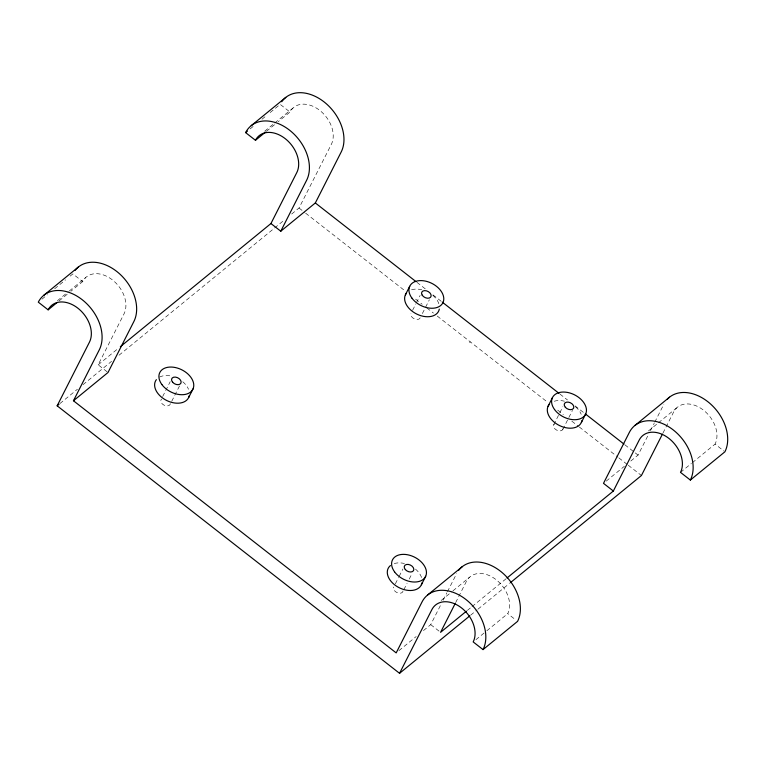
<?xml version="1.0" encoding="UTF-8"?>
<svg xmlns="http://www.w3.org/2000/svg" width="766" height="766" viewBox="0 0 766 766"><rect width="100%" height="100%" fill="white"/><g stroke="black" fill="none" stroke-linecap="round" stroke-linejoin="round"><path stroke-width="0.57" stroke-dasharray="3.83 2.87" d="M107.116 371.807L98.172 364.817L124.015 313.878A26.82 19.179 50.7 0 0 112.401 279.896A26.82 19.179 50.7 0 0 82.69 281.591L70.874 291.252M162.67 396.539L170.205 381.679M171.708 401.317L179.78 385.394M291.645 214.049L299.027 208.017L331.343 144.334A26.82 19.179 50.7 0 0 319.719 110.361A26.82 19.179 50.7 0 0 290.017 112.047L278.192 121.717M412.587 310.297L415.814 303.93M416.35 302.867L420.122 295.437M422.363 313.572L425.063 308.267M425.599 307.204L429.362 299.774M395.352 583.855L398.588 577.487M399.124 576.425L402.897 568.994M403.854 589.686L407.081 583.319M409.236 579.067L411.926 573.763M423.464 630.581L430.731 624.635L440.967 604.47M443.121 600.228L446.884 592.798M447.43 591.735L456.584 573.686M455.655 602.603L466.417 581.375A26.82 19.179 50.7 0 1 496.129 579.69A26.82 19.179 50.7 0 1 507.743 613.662L515.796 619.953M553.741 424.728L562.895 406.679M562.771 429.496L572.47 410.394M630.782 461.046L638.059 455.09L648.285 434.925M650.439 430.684L654.212 423.253M654.748 422.19L663.902 404.151M662.973 433.058L673.745 411.83A26.82 19.179 50.7 0 1 703.447 410.145A26.82 19.179 50.7 0 1 715.071 444.117L724.014 451.107M469.711 342.718L470.19 341.799M41.938 299.19L47.396 294.728M54.664 288.772L65.579 279.849M70.127 276.133L72.856 273.902L82.69 281.591M250.166 128.899L254.714 125.184M261.991 119.228L266.539 115.513M270.178 112.535L280.174 104.358L290.017 112.047M57.402 300.712L68.318 291.789M69.227 291.051L85.591 277.665M264.73 131.168L273.816 123.738M274.726 122.991L292.909 108.121M59.049 300.923L67.236 294.23M266.377 131.379L274.554 124.686M98.172 364.817L117.571 348.951M59.93 403.548L77.462 389.205M83.006 384.676L111.625 361.274M119.008 355.233L284.263 220.091M441.13 600.506L452.045 591.582M452.955 590.835L469.319 577.449M648.448 430.961L657.544 423.521M658.454 422.784L676.637 407.905M398.904 650.66L416.187 636.536M606.232 481.125L624.414 466.245M467.365 610.416L471.061 607.39M471.99 606.634L506.173 578.684M470.64 615.184L477.103 609.899M478.032 609.142L509.419 583.481M475.916 639.687L485.922 631.51M486.831 630.763L507.743 613.662M680.514 472.373L691.42 463.449M692.33 462.712L715.071 444.117M416.943 282.348L425.417 288.964M432.943 294.853L441.408 301.459M559.965 394.078L567.491 399.967M575.017 405.846L584.429 413.19M624.884 444.807L634.296 452.151M635.234 452.888L638.059 455.09M299.027 208.017L304.667 212.421M305.615 213.159L405.243 291.042M415.574 299.123L422.162 304.265M426.863 307.942L433.451 313.093M437.223 316.042L547.345 402.045M557.696 410.126L563.336 414.54M571.809 421.147L578.397 426.289M579.335 427.026L617.913 457.149M618.851 457.886L627.316 464.493M628.264 465.23L641.429 475.514M430.731 624.635L439.684 631.624M170.368 403.644A5.113 3.409 26.9 0 1 163.924 405.09A5.113 3.409 26.9 0 1 161.636 399.038M420.208 317.823A5.113 3.409 26.9 0 1 414.262 318.79A5.113 3.409 26.9 0 1 410.969 313.486M563.048 428.644A5.113 3.409 26.9 0 1 556.604 430.09A5.113 3.409 26.9 0 1 554.325 424.038M403.05 590.959A5.113 3.409 26.9 0 1 397.209 592.683A5.113 3.409 26.9 0 1 393.743 587.034M394.251 563.556A18.518 12.342 26.9 0 1 404.438 563.508M415.469 569.081A18.518 12.342 26.9 0 1 421.894 578.77M159.51 377.083A18.518 12.342 26.9 0 1 171.756 376.192M182.787 381.774A18.518 12.342 26.9 0 1 188.532 389.3M554.249 401.24A18.518 12.342 26.9 0 1 564.437 401.192M575.477 406.775A18.518 12.342 26.9 0 1 581.212 414.301M411.581 289.778A18.518 12.342 26.9 0 1 421.769 289.73M432.809 295.312A18.518 12.342 26.9 0 1 439.224 305.002"/><path stroke-width="1.15" d="M469.721 615.941L399.555 673.314L57.153 405.817L89.459 342.134A26.82 19.179 50.7 0 0 77.845 308.162A26.82 19.179 50.7 0 0 48.143 309.847L38.3 302.158A39.593 28.313 50.7 0 1 82.153 299.669A39.593 28.313 50.7 0 1 99.302 349.823L73.459 400.762L396.185 652.891L422.028 601.952A39.593 28.313 50.7 0 1 465.881 599.452A39.593 28.313 50.7 0 1 483.03 649.606L517.586 621.35A39.593 28.313 50.7 0 0 502.534 572.92A39.593 28.313 50.7 0 0 458.738 570.258M120.348 346.692L270.944 223.538L296.787 172.589A26.82 19.179 50.7 0 0 285.172 138.617A26.82 19.179 50.7 0 0 255.461 140.302L245.618 132.614L247.437 131.13M188.704 397.439L193.003 388.956M270.944 223.538L280.777 231.217L306.62 180.278A39.593 28.313 50.7 0 0 289.481 130.124A39.593 28.313 50.7 0 0 245.618 132.614M280.777 231.217L315.333 202.961L341.176 152.022A39.593 28.313 50.7 0 0 325.607 103.151A39.593 28.313 50.7 0 0 281.735 101.734M405.386 294.843L409.695 286.36M421.386 584.755L425.695 576.262M399.555 673.314L431.871 609.631A26.82 19.179 50.7 0 1 461.572 607.945A26.82 19.179 50.7 0 1 473.187 641.918L483.03 649.606M548.054 406.306L552.363 397.813M455.109 603.665L440.574 632.323L466.446 611.172M581.384 422.439L585.693 413.956M507.092 577.928L613.346 491.035L639.189 440.096A26.82 19.179 50.7 0 1 668.9 438.401A26.82 19.179 50.7 0 1 680.514 472.373L690.348 480.062L724.904 451.806A39.593 28.313 50.7 0 0 710.877 404.285A39.593 28.313 50.7 0 0 667.349 399.191M662.437 434.121L641.429 475.514L510.338 582.725M43.921 295.188L78.477 266.932M251.238 125.653L285.795 97.387M48.143 309.847L57.23 302.407M255.461 140.302L265.467 132.125M57.153 405.817L59.001 404.304M73.459 400.762L108.006 372.506L133.859 321.557A39.593 28.313 50.7 0 0 118.807 273.136A39.593 28.313 50.7 0 0 75.011 270.475M427.648 594.981L462.204 566.725M634.966 425.436L669.522 397.181M315.333 202.961L416.005 281.62M442.355 302.197L559.017 393.351M585.368 413.927L623.945 444.069M613.346 491.035L603.503 483.346L629.346 432.407A39.593 28.313 50.7 0 1 673.209 429.908A39.593 28.313 50.7 0 1 690.348 480.062M421.98 582.897A18.518 12.342 26.9 0 1 398.31 587.254A18.518 12.342 26.9 0 1 390.449 565.538M189.298 395.582A18.518 12.342 26.9 0 1 166.911 400.608A18.518 12.342 26.9 0 1 156.379 379.649M581.978 420.582A18.518 12.342 26.9 0 1 559.601 425.609A18.518 12.342 26.9 0 1 549.059 404.649M439.311 309.129A18.518 12.342 26.9 0 1 416.934 314.156A18.518 12.342 26.9 0 1 406.392 293.186M394.557 571.848A18.518 12.342 26.9 0 0 424.69 577.918A18.518 12.342 26.9 0 0 407.838 554.814A18.518 12.342 26.9 0 0 394.557 571.848M405.338 569.578A5.113 3.409 26.9 0 0 413.544 570.584A5.113 3.409 26.9 0 0 408.201 564.418A5.113 3.409 26.9 0 0 405.338 569.578M161.875 384.542A18.518 12.342 26.9 0 0 191.998 390.612A18.518 12.342 26.9 0 0 175.155 367.498A18.518 12.342 26.9 0 0 161.875 384.542M172.656 382.272A5.113 3.409 26.9 0 0 180.862 383.268A5.113 3.409 26.9 0 0 175.51 377.111A5.113 3.409 26.9 0 0 172.656 382.272M554.555 409.542A18.518 12.342 26.9 0 0 584.688 415.612A18.518 12.342 26.9 0 0 567.836 392.498A18.518 12.342 26.9 0 0 554.555 409.542M565.337 407.273A5.113 3.409 26.9 0 0 573.543 408.268A5.113 3.409 26.9 0 0 568.2 402.112A5.113 3.409 26.9 0 0 565.337 407.273M411.888 298.079A18.518 12.342 26.9 0 0 442.02 304.15A18.518 12.342 26.9 0 0 425.168 281.045A18.518 12.342 26.9 0 0 411.888 298.079M422.152 295.111A5.113 3.409 26.9 0 0 430.482 297.332A5.113 3.409 26.9 0 0 426.442 290.831A5.113 3.409 26.9 0 0 422.152 295.111"/></g></svg>
